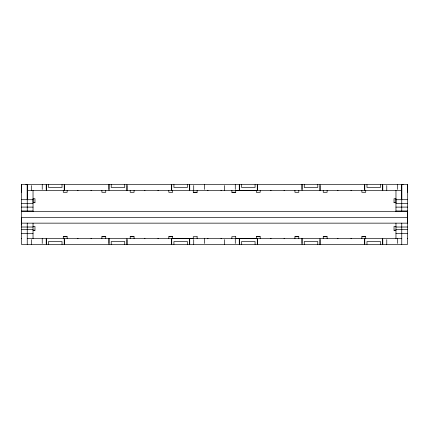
<?xml version="1.0" encoding="UTF-8"?>
<svg xmlns="http://www.w3.org/2000/svg" width="429" height="429" viewBox="0 0 429 429"><rect width="100%" height="100%" fill="white"/><g stroke="black" fill="none" stroke-linecap="round" stroke-linejoin="round"><path stroke-width="0.64" d="M21.45 238.647L21.729 238.626M21.45 225.08L21.45 217.358L407.55 217.358M21.45 192.294L21.45 184.572L407.55 184.572L407.55 192.294M25.794 184.572L27.241 184.572L27.241 199.694L21.45 199.694M395.967 202.59L395.967 198.729L394.036 198.74L394.036 202.601M403.206 184.572L401.759 184.572L401.759 199.694L407.55 199.694M407.55 238.647L407.271 238.626M207.534 238.755L208.065 238.653M220.935 190.363L221.198 190.337A1.448 1.448 0 0 0 221.466 190.262M90.948 190.374L91.211 190.353A1.459 1.459 0 0 0 91.479 190.272M157.872 190.374L158.135 190.353A1.459 1.459 0 0 0 158.403 190.272M283.998 190.374L284.261 190.353A1.459 1.459 0 0 0 284.529 190.272M350.922 190.374L351.185 190.353A1.459 1.459 0 0 0 351.453 190.272M78.078 238.637L77.815 238.663A1.459 1.459 0 0 0 77.547 238.738M145.002 238.637L144.739 238.663A1.459 1.459 0 0 0 144.471 238.738M271.128 238.637L270.865 238.663A1.459 1.459 0 0 0 270.597 238.738M338.052 238.637L337.789 238.663A1.459 1.459 0 0 0 337.521 238.738M21.45 190.363L21.729 190.363M27.241 190.331L401.759 190.363M407.271 190.363L407.55 190.363M193.264 192.278L197.126 192.278M231.874 192.278L235.736 192.278M27.241 199.721L33.033 199.721M395.967 199.721L401.759 199.721M34.964 202.59L33.033 202.59L33.033 198.729L34.964 198.74L34.964 202.601M394.036 202.59L395.967 202.601M21.45 203.555L33.033 203.582M395.967 203.582L407.55 203.555M21.45 207.094L27.241 207.094M401.759 207.094L407.55 207.094M27.241 207.121L33.033 207.121M395.967 207.121L401.759 207.121M21.45 210.955L27.241 210.955M401.759 210.955L407.55 210.955L407.55 223.15L21.45 223.15M33.033 210.982L27.241 210.982L27.241 184.572M395.967 210.982L401.759 210.982L401.759 184.572M21.45 211.567L407.55 211.567M33.033 226.399L34.964 226.41L34.964 230.271L33.033 230.271L34.964 230.26M395.967 226.41L394.036 226.399L394.036 230.271L395.967 230.271L394.036 230.26M21.45 227.011L33.033 227.043M395.967 227.043L407.55 227.011M21.45 229.617L27.241 229.617M401.759 229.617L407.55 229.617M27.241 229.644L33.033 229.644M395.967 229.644L401.759 229.644M21.45 233.478L27.241 233.478M401.759 233.478L407.55 233.478M27.241 233.505L33.033 233.505M395.967 233.505L401.759 233.505M63.278 238.637L63.278 236.695L67.139 236.695L67.139 238.637M101.888 238.637L101.888 236.695L105.748 236.695L105.748 238.637M130.202 238.637L130.202 236.695L134.062 236.695L134.062 238.637M168.811 238.637L168.811 236.695L172.673 236.695L172.673 238.637L193.264 238.653L193.264 236.706L197.126 236.722M235.736 236.706L235.736 238.653L256.327 238.637L256.327 236.695L260.188 236.695L260.188 238.637M294.938 238.637L294.938 236.695L298.799 236.695L298.799 238.637M323.251 238.637L323.251 236.695L327.113 236.695L327.113 238.637M361.861 238.637L361.861 236.695L365.723 236.695L365.723 238.637M63.278 236.706L67.139 236.706M101.888 236.706L105.748 236.706M130.202 236.706L134.062 236.706M168.811 236.706L172.673 236.706M235.736 236.722L231.874 236.706L231.874 238.653M256.327 236.706L260.188 236.706M294.938 236.706L298.799 236.706M323.251 236.706L327.113 236.706M361.861 236.706L365.723 236.706M27.241 238.594L401.759 238.626M338.052 190.374L337.789 190.353A1.459 1.459 0 0 1 337.521 190.272M271.128 190.374L270.865 190.353A1.459 1.459 0 0 1 270.597 190.272M145.002 190.374L144.739 190.353A1.459 1.459 0 0 1 144.471 190.272M78.078 190.374L77.815 190.353A1.459 1.459 0 0 1 77.547 190.272M350.922 238.637L351.185 238.663A1.459 1.459 0 0 1 351.453 238.738M283.998 238.637L284.261 238.663A1.459 1.459 0 0 1 284.529 238.738M157.872 238.637L158.135 238.663A1.459 1.459 0 0 1 158.403 238.738M90.948 238.637L91.211 238.663A1.459 1.459 0 0 1 91.479 238.738M208.065 190.363L207.534 190.262M220.935 238.653L221.198 238.68A1.448 1.448 0 0 1 221.466 238.755M407.55 184.572L407.55 244.417L21.45 244.417L21.45 184.572M401.759 223.15L401.759 244.417M397.688 184.572L397.688 189.398M397.688 238.626L397.688 243.452M395.967 190.331L395.967 211.599M395.967 223.171L395.967 238.637M386.765 185.537L386.765 190.363M386.765 239.591L386.765 244.417M382.775 185.537L382.775 190.363M382.775 239.591L382.775 244.417M382.695 184.572L382.695 190.363M382.695 238.626L382.695 244.417M380.491 184.572L380.491 187.468L366.977 187.468L366.977 184.572M380.491 244.417L380.491 241.522L366.977 241.522L366.977 244.417M365.723 190.363L365.723 192.305L361.861 192.294L361.861 190.363M364.773 184.572L364.773 190.363M364.773 238.626L364.773 244.417M364.693 184.572L364.693 189.398M364.693 238.626L364.693 243.452M327.113 190.363L327.113 192.305L323.251 192.305L323.251 190.363M320.066 185.537L320.066 190.363M320.066 239.591L320.066 244.417M319.986 184.572L319.986 190.363M319.986 238.626L319.986 244.417M317.782 184.572L317.782 187.468L304.268 187.468L304.268 184.572M317.782 244.417L317.782 241.522L304.268 241.522L304.268 244.417M302.064 184.572L302.064 190.363M302.064 238.626L302.064 244.417M301.984 184.572L301.984 189.398M301.984 238.626L301.984 243.452M298.799 190.363L298.799 192.305L294.938 192.305L294.938 190.363M260.188 190.363L260.188 192.305L256.327 192.305L256.327 190.363L235.736 190.363L235.736 192.294L231.874 192.294L231.874 190.347M257.357 185.537L257.357 190.363M257.357 239.591L257.357 244.417M257.277 184.572L257.277 190.363M257.277 238.626L257.277 244.417M255.073 184.572L255.073 187.468L241.559 187.468L241.559 184.572M255.073 244.417L255.073 241.522L241.559 241.522L241.559 244.417M239.355 184.572L239.355 190.363M239.355 238.626L239.355 244.417M239.275 184.572L239.275 189.398M239.275 238.626L239.275 243.452M235.285 184.572L235.285 189.398M235.285 238.626L235.285 243.452M224.362 185.537L224.362 190.363M224.362 239.591L224.362 244.417M204.638 184.572L204.638 189.398M204.638 238.626L204.638 243.452M197.126 190.347L197.126 192.294L193.264 192.294L193.264 190.347M197.126 236.706L197.126 238.653M193.715 185.537L193.715 190.363M193.715 239.591L193.715 244.417M189.725 185.537L189.725 190.363M189.725 239.591L189.725 244.417M189.645 184.572L189.645 190.363M189.645 238.626L189.645 244.417M187.441 184.572L187.441 187.468L173.927 187.468L173.927 184.572M187.441 244.417L187.441 241.522L173.927 241.522L173.927 244.417M172.673 190.363L172.673 192.305L168.811 192.294L168.811 190.363M171.723 184.572L171.723 190.363M171.723 238.626L171.723 244.417M171.643 184.572L171.643 189.398M171.643 238.626L171.643 243.452M134.062 190.363L134.062 192.305L130.202 192.305L130.202 190.363M127.016 185.537L127.016 190.363M127.016 239.591L127.016 244.417M126.936 184.572L126.936 190.363M126.936 238.626L126.936 244.417M124.732 184.572L124.732 187.468L111.218 187.468L111.218 184.572M124.732 244.417L124.732 241.522L111.218 241.522L111.218 244.417M109.014 184.572L109.014 190.363M109.014 238.626L109.014 244.417M108.934 184.572L108.934 189.398M108.934 238.626L108.934 243.452M105.748 190.363L105.748 192.305L101.888 192.294L101.888 190.363M67.139 190.363L67.139 192.305L63.278 192.294L63.278 190.363M64.307 185.537L64.307 190.363M64.307 239.591L64.307 244.417M64.227 184.572L64.227 190.363M64.227 238.626L64.227 244.417M62.023 184.572L62.023 187.468L48.509 187.468L48.509 184.572M62.023 244.417L62.023 241.522L48.509 241.522L48.509 244.417M46.305 184.572L46.305 190.363M46.305 238.626L46.305 244.417M46.225 184.572L46.225 189.398M46.225 238.626L46.225 243.452M42.235 184.572L42.235 189.398M42.235 238.626L42.235 243.452M33.033 190.331L33.033 211.599M33.033 223.171L33.033 238.637M31.312 185.537L31.312 190.363M31.312 239.591L31.312 244.417M27.241 223.15L27.241 244.417"/></g></svg>
